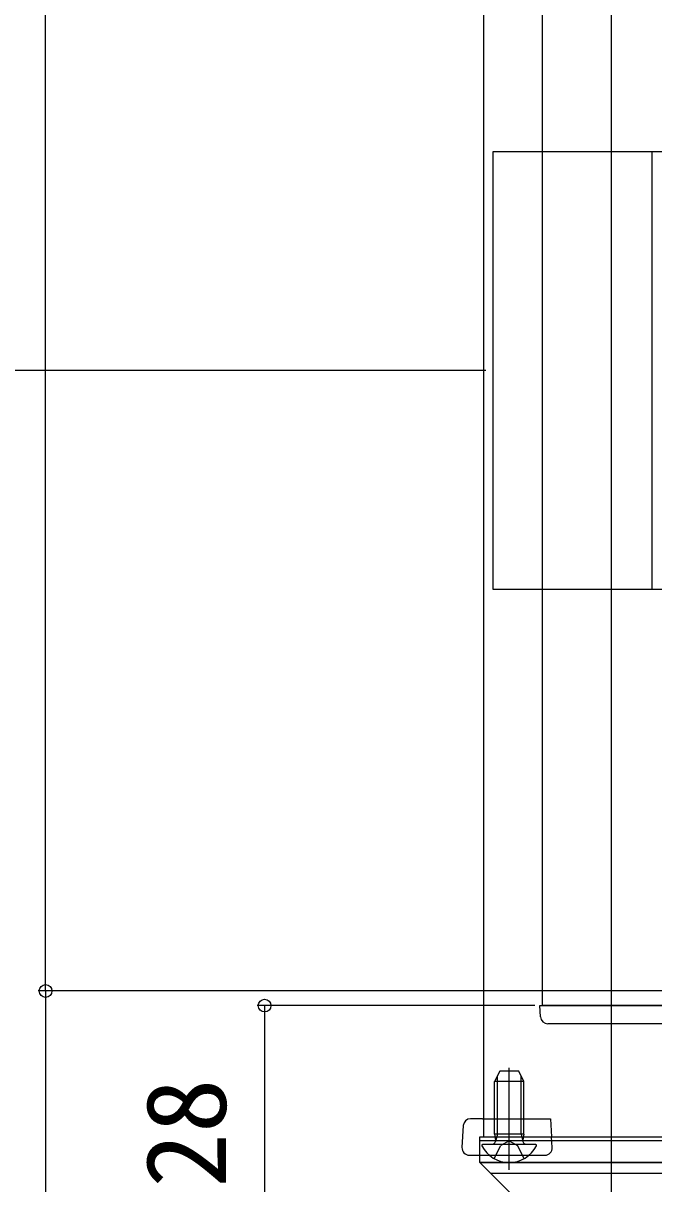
# Model space of a CAD drawing. Units: millimetres, scale not verified. Extents: x -875 to 875, y -1299 to 1293.
# Drawn here: x -264.3 to -177.9, y -1130.2 to -971.2 of the extents above; entities that cross this region are included whole.
import ezdxf
from ezdxf.enums import TextEntityAlignment as Align

# ---------------------------------------------------------------- set-up
doc = ezdxf.new("R2010")
doc.units = ezdxf.units.MM
doc.header["$LTSCALE"] = 8
for name, color, linetype in [('0-3_YKK_12', 2, 'Continuous'), ('0-4_YKK_13', 4, 'Continuous'), ('0-5_YKK_D', 6, 'Continuous'), ('0-7_YSS_K', 3, 'Continuous')]:
    doc.layers.add(name, color=color, linetype=linetype)
doc.styles.add('ＭＳ ゴシック', font='')
doc.styles.get('ＭＳ ゴシック').set_extended_font_data('MS Gothic')

msp = doc.modelspace()

# ---------------------------------------------------------------- linework, layer by layer
at = {"layer": '0-3_YKK_12'}
for p, q in [((-201.228, -283.8), (-201.228, -1123.8)), ((-193.228, -324.3), (-193.228, -1105.8)), ((-201.228, -1123.8), (-1.228, -1123.8))]:
    msp.add_line(p, q, dxfattribs=at)
msp.add_lwpolyline([(-168.228, -324.3), (-168.228, -1105.8), (-193.228, -1105.8)], dxfattribs=at)
at = {"layer": '0-4_YKK_13'}
for p, q in [((-178.128, -1048.8), (-178.128, -988.8)), ((-193.528, -1105.8), (-167.928, -1105.8)), ((-193.433, -1107.361), (-193.528, -1105.8)), ((-169.022, -1108.3), (-192.435, -1108.3)), ((-197.728, -1128.3), (-197.728, -1114.312)), ((-199.028, -1114.8), (-199.728, -1116.2)), ((-199.349, -1123.4), (-199.349, -1115.442)), ((-196.428, -1114.8), (-199.028, -1114.8)), ((-195.728, -1116.2), (-196.428, -1114.8)), ((-196.107, -1123.4), (-196.107, -1115.442)), ((-199.728, -1123.4), (-199.728, -1116.2)), ((-195.728, -1116.2), (-199.728, -1116.2)), ((-195.728, -1123.4), (-195.728, -1116.2)), ((-204.01, -1122.239), (-204.193, -1125.239)), ((-201.758, -1121.3), (-203.012, -1121.3)), ((-201.402, -1121.3), (-201.758, -1121.3)), ((-201.402, -1121.3), (-192.064, -1121.3)), ((-192.064, -1121.3), (-191.911, -1123.8)), ((-201.728, -1124.3), (-201.728, -1123.8)), ((-201.728, -1123.8), (-0.728, -1123.8)), ((-195.728, -1123.4), (-199.728, -1123.4)), ((-199.728, -1123.4), (-199.584, -1124.212)), ((-199.349, -1123.4), (-199.589, -1124.415)), ((-196.107, -1123.4), (-195.867, -1124.415)), ((-195.728, -1123.4), (-195.873, -1124.212)), ((-191.823, -1125.239), (-191.911, -1123.8)), ((-201.728, -1127.3), (-201.728, -1124.3)), ((-201.728, -1124.3), (-0.728, -1124.3)), ((-201.324, -1124.8), (-194.133, -1124.8)), ((-199.778, -1126.766), (-198.873, -1124.951)), ((-197.728, -1124.342), (-198.873, -1124.951)), ((-197.728, -1124.342), (-196.583, -1124.951)), ((-195.678, -1126.766), (-196.583, -1124.951)), ((-203.195, -1126.3), (-192.821, -1126.3)), ((-0.728, -1127.3), (-201.728, -1127.3)), ((-183.728, -1145.3), (-201.728, -1127.3)), ((-0.728, -1128.8), (-200.228, -1128.8))]:
    msp.add_line(p, q, dxfattribs=at)
msp.add_lwpolyline([(-199.928, -988.8), (-2.528, -988.8), (-2.528, -1048.8), (-199.928, -1048.8)], close=True, dxfattribs=at)
for points in [[(-201.728, -1124.3), (-0.728, -1124.3), (-0.728, -1123.8)], [(-201.728, -1127.3), (-0.728, -1127.3), (-0.728, -1124.3)]]:
    msp.add_lwpolyline(points, dxfattribs=at)
for centre, radius, start, end in [((-192.435, -1107.3), 1, 183.5, 270), ((-203.012, -1122.3), 1, 90, 176.5), ((-203.195, -1125.3), 1, 176.5, 270), ((-201.324, -1124.954), 0.154, 90, 207.28096), ((-197.728, -1123.1), 4.2, 207.28096, 332.71904), ((-200.076, -1124.3), 0.5, 270, 10.09096), ((-195.381, -1124.3), 0.5, 169.90904, 270), ((-194.133, -1124.954), 0.154, 332.71904, 90), ((-192.821, -1125.3), 1, 270, 3.5)]:
    msp.add_arc(centre, radius, start, end, dxfattribs=at)
at = {"layer": '0-5_YKK_D'}
for p, q in [((-261.228, -1103.8), (-261.228, -638.8)), ((-200.928, -1018.8), (-292.228, -1018.8)), ((-200.928, -1018.8), (-292.228, -1018.8)), ((-163.928, -1103.8), (-262.228, -1103.8)), ((-163.928, -1103.8), (-262.228, -1103.8)), ((-194.228, -1105.8), (-232.228, -1105.8)), ((-231.228, -1105.8), (-231.228, -1133.8))]:
    msp.add_line(p, q, dxfattribs=at)
msp.add_lwpolyline([(-261.228, -1103.8), (-261.228, -1133.8), (-261.228, -1166.367)], dxfattribs=at)
for centre in [(-261.228, -1103.8), (-261.228, -1103.8), (-231.228, -1105.8)]:
    msp.add_circle(centre, 0.875, dxfattribs=at)
at = {"layer": '0-7_YSS_K'}
msp.add_line((-183.728, -1138.8), (-183.728, -301.3), dxfattribs=at)

# ---------------------------------------------------------------- texts
at = {"layer": '0-5_YKK_D', "style": 'ＭＳ ゴシック'}
msp.add_text('28', height=11, rotation=90, dxfattribs=at).set_placement((-233.228, -1130.752), align=Align.BOTTOM_LEFT)

doc.saveas('drawing.dxf')
